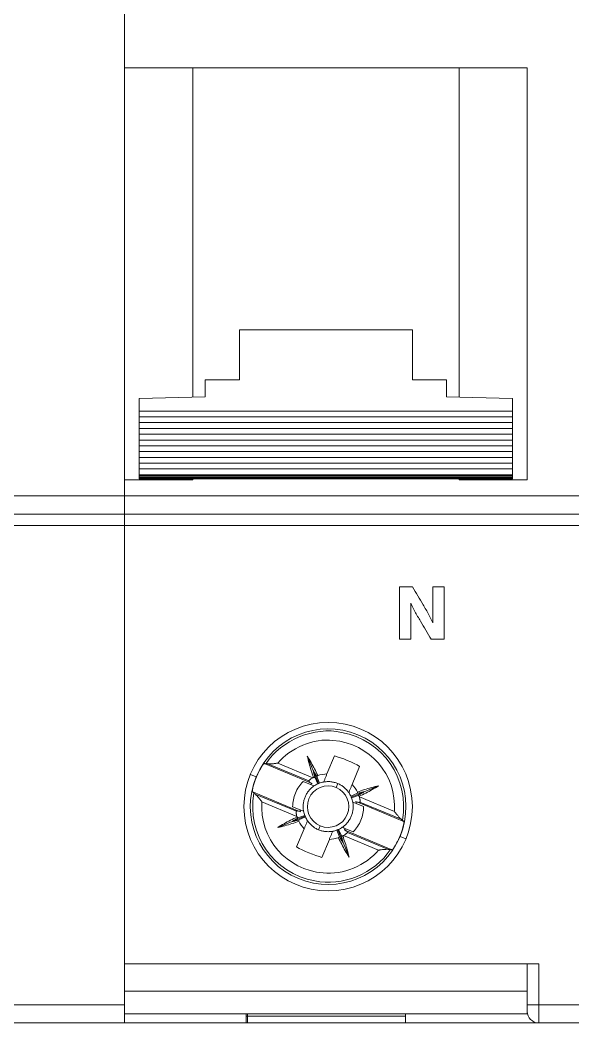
# Model space of a CAD drawing. Header units: millimetres. Extents: x 4137 to 6698, y 1400 to 3585.
# Drawn here: x 4630.58 to 4654.87, y 2776.75 to 2820.81 of the extents above; entities that cross this region are included whole.
import ezdxf

# ---------------------------------------------------------------- set-up
doc = ezdxf.new("R2010")
doc.units = ezdxf.units.MM
doc.layers.add('000-PI-Oprema', color=30, linetype='Continuous', lineweight=5)

msp = doc.modelspace()

# ---------------------------------------------------------------- linework, layer by layer
at = {"layer": '000-PI-Oprema', "color": 0, "linetype": 'ByBlock', "lineweight": 0, "ltscale": 0.25}
for p, q in [((4635.165, 2818.706), (4635.165, 2843.413)), ((4635.17, 2799.907), (4635.17, 2843.413)), ((4635.165, 2800.61), (4635.165, 2818.706)), ((4638.165, 2818.706), (4635.165, 2818.706)), ((4652.868, 2818.707), (4638.165, 2818.707)), ((4638.165, 2804.246), (4638.165, 2818.706)), ((4649.867, 2818.706), (4649.867, 2804.246)), ((4652.868, 2818.706), (4652.868, 2800.61)), ((4640.216, 2807.207), (4640.216, 2805.006)), ((4647.817, 2807.207), (4640.216, 2807.207)), ((4647.817, 2805.006), (4647.817, 2807.207)), ((4638.716, 2805.006), (4640.216, 2805.006)), ((4638.716, 2804.258), (4638.716, 2805.006)), ((4647.817, 2805.006), (4649.317, 2805.006)), ((4649.317, 2804.258), (4649.317, 2805.006)), ((4638.716, 2804.258), (4635.815, 2804.19)), ((4635.815, 2803.632), (4635.815, 2804.19)), ((4652.217, 2804.19), (4649.317, 2804.258)), ((4652.217, 2803.632), (4652.217, 2804.19)), ((4652.217, 2803.632), (4635.815, 2803.632)), ((4635.815, 2803.378), (4635.815, 2803.632)), ((4652.217, 2803.378), (4652.217, 2803.632)), ((4635.815, 2803.378), (4652.217, 2803.378)), ((4635.815, 2803.378), (4635.815, 2803.124)), ((4652.217, 2803.378), (4652.217, 2803.124)), ((4635.815, 2803.124), (4652.217, 2803.124)), ((4635.815, 2802.87), (4635.815, 2803.124)), ((4635.815, 2802.87), (4652.217, 2802.87)), ((4635.815, 2802.87), (4635.815, 2802.615)), ((4652.217, 2802.87), (4652.217, 2803.124)), ((4652.217, 2802.87), (4652.217, 2802.615)), ((4635.815, 2802.615), (4652.217, 2802.615)), ((4635.815, 2802.36), (4635.815, 2802.615)), ((4635.815, 2802.36), (4652.217, 2802.36)), ((4635.815, 2802.36), (4635.815, 2802.106)), ((4652.217, 2802.36), (4652.217, 2802.615)), ((4652.217, 2802.36), (4652.217, 2802.106)), ((4635.815, 2802.106), (4652.217, 2802.106)), ((4635.815, 2801.852), (4635.815, 2802.106)), ((4635.815, 2801.852), (4652.217, 2801.852)), ((4635.815, 2801.852), (4635.815, 2801.597)), ((4652.217, 2801.852), (4652.217, 2802.106)), ((4652.217, 2801.852), (4652.217, 2801.597)), ((4635.815, 2801.597), (4652.217, 2801.597)), ((4635.815, 2801.343), (4635.815, 2801.597)), ((4652.217, 2801.343), (4652.217, 2801.597)), ((4635.815, 2801.343), (4652.217, 2801.343)), ((4635.815, 2801.343), (4635.815, 2801.088)), ((4635.815, 2801.088), (4652.217, 2801.088)), ((4635.815, 2800.834), (4635.815, 2801.088)), ((4652.217, 2801.343), (4652.217, 2801.088)), ((4652.217, 2800.834), (4652.217, 2801.088)), ((4635.165, 2799.907), (4635.165, 2800.61)), ((4635.165, 2800.61), (4638.165, 2800.61)), ((4652.217, 2800.834), (4635.815, 2800.834)), ((4635.815, 2800.805), (4635.815, 2800.834)), ((4635.815, 2800.805), (4652.217, 2800.805)), ((4635.815, 2800.805), (4635.815, 2800.747)), ((4635.815, 2800.747), (4652.217, 2800.747)), ((4635.815, 2800.747), (4635.815, 2800.727)), ((4635.815, 2800.727), (4652.217, 2800.727)), ((4635.815, 2800.727), (4635.815, 2800.708)), ((4635.815, 2800.708), (4652.217, 2800.708)), ((4635.815, 2800.708), (4635.815, 2800.689)), ((4635.815, 2800.689), (4652.217, 2800.689)), ((4635.815, 2800.689), (4635.815, 2800.67)), ((4635.815, 2800.67), (4652.217, 2800.67)), ((4635.815, 2800.67), (4635.815, 2800.65)), ((4635.815, 2800.65), (4652.217, 2800.65)), ((4638.165, 2800.61), (4638.165, 2800.651)), ((4649.867, 2800.651), (4649.867, 2800.61)), ((4649.867, 2800.61), (4652.868, 2800.61)), ((4652.217, 2800.805), (4652.217, 2800.834)), ((4652.217, 2800.805), (4652.217, 2800.747)), ((4652.217, 2800.747), (4652.217, 2800.727)), ((4652.217, 2800.727), (4652.217, 2800.708)), ((4652.217, 2800.708), (4652.217, 2800.689)), ((4652.217, 2800.689), (4652.217, 2800.67)), ((4652.217, 2800.67), (4652.217, 2800.65)), ((4599.765, 2799.907), (4635.17, 2799.907)), ((4635.165, 2799.907), (4670.57, 2799.907)), ((4635.165, 2799.107), (4635.165, 2799.907)), ((4635.17, 2799.907), (4635.17, 2799.107)), ((4635.17, 2799.107), (4599.765, 2799.107)), ((4635.165, 2798.607), (4635.165, 2799.107)), ((4670.57, 2799.107), (4635.165, 2799.107)), ((4635.17, 2799.107), (4635.17, 2798.607)), ((4635.17, 2798.607), (4599.765, 2798.607)), ((4670.57, 2798.607), (4635.165, 2798.607)), ((4635.165, 2779.354), (4635.165, 2798.607)), ((4635.17, 2777.554), (4635.17, 2798.607)), ((4647.255, 2795.906), (4647.827, 2795.906)), ((4647.255, 2793.606), (4647.255, 2795.906)), ((4648.719, 2794.33), (4648.712, 2795.906)), ((4648.712, 2795.906), (4649.209, 2795.906)), ((4649.209, 2795.906), (4649.209, 2793.606)), ((4647.745, 2795.187), (4647.754, 2793.606)), ((4647.754, 2793.606), (4647.255, 2793.606)), ((4647.255, 2793.606), (4647.754, 2793.606)), ((4649.209, 2793.606), (4648.648, 2793.606)), ((4648.648, 2793.606), (4649.209, 2793.606)), ((4643.199, 2788.473), (4643.463, 2787.836)), ((4644.391, 2788.484), (4644.062, 2787.691)), ((4641.348, 2788.134), (4643.307, 2787.322)), ((4643.271, 2787.385), (4641.462, 2788.136)), ((4641.911, 2788.165), (4643.448, 2787.528)), ((4643.463, 2787.836), (4643.696, 2787.272)), ((4645.5, 2788.024), (4645.171, 2787.232)), ((4640.959, 2787.564), (4640.698, 2787.673)), ((4640.959, 2787.564), (4640.97, 2787.56)), ((4643.343, 2787.225), (4643.016, 2787.36)), ((4643.662, 2787.257), (4643.532, 2787.544)), ((4643.62, 2787.58), (4643.73, 2787.285)), ((4640.831, 2786.886), (4642.789, 2786.075)), ((4644.538, 2787.272), (4644.466, 2787.097)), ((4645.133, 2786.676), (4645.697, 2786.909)), ((4645.697, 2786.909), (4646.334, 2787.173)), ((4642.719, 2786.055), (4640.91, 2786.805)), ((4641.206, 2786.466), (4642.744, 2785.829)), ((4645.118, 2786.71), (4645.405, 2786.84)), ((4645.441, 2786.751), (4645.147, 2786.641)), ((4645.443, 2786.436), (4647.402, 2785.623)), ((4645.489, 2786.681), (4647.026, 2786.044)), ((4647.323, 2785.705), (4645.514, 2786.455)), ((4642.557, 2786.253), (4642.884, 2786.117)), ((4645.676, 2786.258), (4645.349, 2786.393)), ((4641.899, 2785.338), (4642.536, 2785.601)), ((4642.536, 2785.601), (4643.1, 2785.834)), ((4642.792, 2785.758), (4643.086, 2785.869)), ((4643.115, 2785.801), (4642.828, 2785.67)), ((4643.062, 2785.278), (4642.733, 2784.486)), ((4643.695, 2785.239), (4643.767, 2785.413)), ((4644.613, 2784.93), (4644.502, 2785.225)), ((4644.537, 2785.238), (4644.77, 2784.674)), ((4644.571, 2785.253), (4644.701, 2784.967)), ((4644.89, 2785.284), (4645.216, 2785.149)), ((4644.926, 2785.189), (4646.884, 2784.376)), ((4646.771, 2784.374), (4644.962, 2785.125)), ((4644.17, 2784.819), (4643.842, 2784.026)), ((4644.77, 2784.674), (4645.034, 2784.037)), ((4644.785, 2784.983), (4646.322, 2784.345)), ((4647.274, 2784.945), (4647.263, 2784.95)), ((4647.274, 2784.945), (4647.535, 2784.837)), ((4635.165, 2779.354), (4653.368, 2779.354)), ((4652.868, 2779.354), (4635.165, 2779.354)), ((4635.165, 2779.354), (4635.165, 2778.154)), ((4652.868, 2779.354), (4652.868, 2778.154)), ((4653.368, 2779.354), (4653.368, 2777.554)), ((4635.165, 2778.154), (4652.868, 2778.154)), ((4635.165, 2777.154), (4635.165, 2778.154)), ((4652.868, 2778.154), (4652.868, 2777.154)), ((4617.968, 2777.554), (4635.17, 2777.554)), ((4635.17, 2777.554), (4635.17, 2776.754)), ((4652.868, 2777.554), (4653.368, 2777.554)), ((4653.368, 2777.554), (4670.57, 2777.554)), ((4653.368, 2777.554), (4653.368, 2776.754)), ((4635.17, 2776.754), (4617.968, 2776.754)), ((4652.868, 2777.154), (4635.165, 2777.154)), ((4635.165, 2776.754), (4635.165, 2777.154)), ((4640.516, 2776.754), (4635.165, 2776.754)), ((4640.516, 2777.154), (4640.516, 2776.754)), ((4640.516, 2777.054), (4640.566, 2777.054)), ((4640.566, 2776.754), (4640.516, 2776.754)), ((4640.566, 2777.154), (4640.566, 2777.054)), ((4640.566, 2776.754), (4640.566, 2777.054)), ((4640.566, 2777.054), (4647.517, 2777.054)), ((4647.517, 2776.754), (4640.566, 2776.754)), ((4647.517, 2776.754), (4647.517, 2777.154)), ((4653.368, 2776.754), (4647.517, 2776.754)), ((4670.57, 2776.754), (4653.368, 2776.754))]:
    msp.add_line(p, q, dxfattribs=at)
for points in [[(4647.827, 2795.906), (4647.981, 2795.647), (4648.135, 2795.387), (4648.289, 2795.126)], [(4647.928, 2794.83), (4647.865, 2794.948), (4647.805, 2795.068), (4647.745, 2795.187)], [(4647.745, 2795.187), (4647.805, 2795.068), (4647.865, 2794.948), (4647.928, 2794.83)], [(4648.174, 2794.401), (4648.09, 2794.543), (4648.007, 2794.685), (4647.928, 2794.83)], [(4647.928, 2794.83), (4648.007, 2794.685), (4648.09, 2794.543), (4648.174, 2794.401)], [(4648.289, 2795.126), (4648.375, 2794.98), (4648.461, 2794.834), (4648.541, 2794.684)], [(4648.648, 2793.606), (4648.49, 2793.87), (4648.332, 2794.136), (4648.174, 2794.401)], [(4648.174, 2794.401), (4648.332, 2794.136), (4648.49, 2793.87), (4648.648, 2793.606)], [(4648.541, 2794.684), (4648.603, 2794.568), (4648.661, 2794.448), (4648.719, 2794.33)], [(4645.426, 2789.413), (4643.682, 2790.136), (4641.682, 2789.308), (4640.959, 2787.564)], [(4641.393, 2788.147), (4642.044, 2789.176), (4643.519, 2789.787), (4644.707, 2789.518)], [(4644.707, 2789.518), (4646.509, 2789.192), (4647.706, 2787.467), (4647.38, 2785.665)], [(4641.911, 2788.165), (4642.419, 2788.822), (4643.504, 2789.271), (4644.327, 2789.165)], [(4644.327, 2789.165), (4645.935, 2789.049), (4647.143, 2787.651), (4647.026, 2786.044)], [(4647.274, 2784.945), (4647.997, 2786.689), (4647.17, 2788.69), (4645.426, 2789.413)], [(4643.277, 2788.157), (4643.249, 2788.262), (4643.223, 2788.367), (4643.199, 2788.473)], [(4643.199, 2788.473), (4643.257, 2788.381), (4643.313, 2788.288), (4643.367, 2788.194)], [(4644.391, 2788.484), (4644.697, 2788.409), (4645.231, 2788.188), (4645.5, 2788.024)], [(4641.29, 2788.158), (4641.188, 2788.014), (4641.032, 2787.725), (4640.97, 2787.56)], [(4641.31, 2788.149), (4641.303, 2788.152), (4641.297, 2788.155), (4641.29, 2788.158)], [(4641.329, 2788.142), (4641.323, 2788.145), (4641.316, 2788.147), (4641.31, 2788.149)], [(4641.348, 2788.134), (4641.342, 2788.136), (4641.336, 2788.139), (4641.329, 2788.142)], [(4641.371, 2788.14), (4641.363, 2788.138), (4641.356, 2788.136), (4641.348, 2788.134)], [(4641.393, 2788.147), (4641.385, 2788.145), (4641.378, 2788.143), (4641.371, 2788.14)], [(4641.393, 2788.147), (4641.397, 2788.148), (4641.405, 2788.148), (4641.417, 2788.146)], [(4641.417, 2788.146), (4641.422, 2788.145), (4641.429, 2788.144), (4641.437, 2788.142)], [(4641.437, 2788.142), (4641.444, 2788.14), (4641.453, 2788.138), (4641.462, 2788.136)], [(4641.462, 2788.136), (4641.472, 2788.133), (4641.484, 2788.131), (4641.499, 2788.13)], [(4641.499, 2788.13), (4641.513, 2788.129), (4641.528, 2788.129), (4641.545, 2788.129)], [(4641.545, 2788.129), (4641.562, 2788.13), (4641.579, 2788.131), (4641.598, 2788.132)], [(4641.598, 2788.132), (4641.617, 2788.134), (4641.636, 2788.135), (4641.656, 2788.137)], [(4641.656, 2788.137), (4641.676, 2788.139), (4641.697, 2788.141), (4641.718, 2788.143)], [(4641.718, 2788.143), (4641.739, 2788.146), (4641.761, 2788.148), (4641.782, 2788.151)], [(4641.782, 2788.151), (4641.804, 2788.153), (4641.826, 2788.156), (4641.847, 2788.158)], [(4641.847, 2788.158), (4641.868, 2788.16), (4641.89, 2788.163), (4641.911, 2788.165)], [(4643.37, 2787.846), (4643.337, 2787.949), (4643.306, 2788.053), (4643.277, 2788.157)], [(4643.476, 2787.542), (4643.438, 2787.642), (4643.403, 2787.744), (4643.37, 2787.846)], [(4643.463, 2787.836), (4643.472, 2787.786), (4643.483, 2787.737), (4643.495, 2787.689)], [(4643.463, 2787.836), (4643.49, 2787.794), (4643.517, 2787.752), (4643.543, 2787.709)], [(4640.959, 2787.564), (4640.235, 2785.821), (4641.063, 2783.82), (4642.807, 2783.098)], [(4640.97, 2787.56), (4640.897, 2787.399), (4640.802, 2787.084), (4640.773, 2786.911)], [(4643.016, 2787.36), (4642.874, 2787.219), (4642.756, 2787.043), (4642.677, 2786.852)], [(4643.272, 2787.394), (4643.27, 2787.39), (4643.27, 2787.387), (4643.271, 2787.385)], [(4643.271, 2787.385), (4643.277, 2787.375), (4643.283, 2787.364), (4643.289, 2787.354)], [(4643.281, 2787.407), (4643.277, 2787.401), (4643.273, 2787.397), (4643.272, 2787.394)], [(4643.288, 2787.415), (4643.286, 2787.412), (4643.283, 2787.409), (4643.281, 2787.407)], [(4643.297, 2787.424), (4643.294, 2787.42), (4643.291, 2787.418), (4643.288, 2787.415)], [(4643.289, 2787.354), (4643.295, 2787.343), (4643.301, 2787.332), (4643.307, 2787.322)], [(4643.308, 2787.434), (4643.304, 2787.43), (4643.3, 2787.427), (4643.297, 2787.424)], [(4643.36, 2787.299), (4643.343, 2787.307), (4643.325, 2787.314), (4643.307, 2787.322)], [(4643.32, 2787.444), (4643.316, 2787.44), (4643.312, 2787.437), (4643.308, 2787.434)], [(4643.348, 2787.466), (4643.338, 2787.458), (4643.328, 2787.451), (4643.32, 2787.444)], [(4643.379, 2787.487), (4643.368, 2787.48), (4643.358, 2787.473), (4643.348, 2787.466)], [(4643.448, 2787.528), (4643.424, 2787.515), (4643.401, 2787.502), (4643.379, 2787.487)], [(4643.476, 2787.542), (4643.469, 2787.538), (4643.455, 2787.531), (4643.448, 2787.528)], [(4643.483, 2787.54), (4643.481, 2787.541), (4643.478, 2787.541), (4643.476, 2787.542)], [(4643.491, 2787.539), (4643.488, 2787.54), (4643.486, 2787.54), (4643.483, 2787.54)], [(4643.495, 2787.689), (4643.506, 2787.64), (4643.518, 2787.592), (4643.532, 2787.544)], [(4643.519, 2787.541), (4643.515, 2787.54), (4643.512, 2787.54), (4643.508, 2787.54)], [(4643.532, 2787.544), (4643.527, 2787.542), (4643.523, 2787.542), (4643.519, 2787.541)], [(4643.543, 2787.709), (4643.569, 2787.666), (4643.595, 2787.624), (4643.62, 2787.58)], [(4643.631, 2787.587), (4643.627, 2787.585), (4643.624, 2787.582), (4643.62, 2787.58)], [(4643.639, 2787.593), (4643.637, 2787.591), (4643.634, 2787.589), (4643.631, 2787.587)], [(4643.656, 2787.612), (4643.655, 2787.61), (4643.653, 2787.608), (4643.652, 2787.606)], [(4643.66, 2787.618), (4643.659, 2787.616), (4643.658, 2787.614), (4643.656, 2787.612)], [(4644.062, 2787.691), (4643.954, 2787.692), (4643.762, 2787.657), (4643.66, 2787.618)], [(4643.73, 2787.285), (4643.776, 2787.304), (4643.866, 2787.329), (4643.915, 2787.336)], [(4643.964, 2787.453), (4643.947, 2787.414), (4643.931, 2787.375), (4643.915, 2787.336)], [(4644.073, 2787.354), (4644.02, 2787.352), (4643.968, 2787.347), (4643.915, 2787.336)], [(4644.012, 2787.571), (4643.996, 2787.531), (4643.98, 2787.492), (4643.964, 2787.453)], [(4644.062, 2787.691), (4644.046, 2787.651), (4644.029, 2787.611), (4644.012, 2787.571)], [(4644.387, 2787.321), (4644.336, 2787.334), (4644.285, 2787.343), (4644.232, 2787.349)], [(4644.538, 2787.272), (4644.489, 2787.292), (4644.438, 2787.308), (4644.387, 2787.321)], [(4640.773, 2786.911), (4640.78, 2786.908), (4640.786, 2786.905), (4640.793, 2786.902)], [(4640.793, 2786.902), (4640.799, 2786.9), (4640.805, 2786.897), (4640.812, 2786.895)], [(4640.812, 2786.895), (4640.818, 2786.892), (4640.825, 2786.889), (4640.831, 2786.886)], [(4640.831, 2786.886), (4640.835, 2786.88), (4640.838, 2786.873), (4640.842, 2786.866)], [(4643.215, 2786.885), (4643.199, 2786.863), (4643.185, 2786.841), (4643.172, 2786.818)], [(4643.238, 2786.917), (4643.23, 2786.906), (4643.222, 2786.895), (4643.215, 2786.885)], [(4643.263, 2786.948), (4643.255, 2786.938), (4643.246, 2786.928), (4643.238, 2786.917)], [(4643.274, 2786.605), (4643.467, 2787.07), (4644, 2787.29), (4644.466, 2787.097)], [(4643.414, 2787.277), (4643.395, 2787.265), (4643.36, 2787.239), (4643.343, 2787.225)], [(4643.419, 2787.194), (4643.394, 2787.204), (4643.369, 2787.215), (4643.343, 2787.225)], [(4643.414, 2787.277), (4643.396, 2787.285), (4643.378, 2787.292), (4643.36, 2787.299)], [(4643.494, 2787.163), (4643.47, 2787.173), (4643.444, 2787.183), (4643.419, 2787.194)], [(4643.494, 2787.163), (4643.535, 2787.192), (4643.616, 2787.238), (4643.662, 2787.257)], [(4643.696, 2787.272), (4643.687, 2787.268), (4643.67, 2787.261), (4643.662, 2787.257)], [(4643.73, 2787.285), (4643.722, 2787.282), (4643.704, 2787.275), (4643.696, 2787.272)], [(4644.466, 2787.097), (4644.931, 2786.904), (4645.152, 2786.371), (4644.959, 2785.906)], [(4644.679, 2787.2), (4644.634, 2787.227), (4644.587, 2787.251), (4644.538, 2787.272)], [(4644.746, 2787.157), (4644.725, 2787.172), (4644.702, 2787.186), (4644.679, 2787.2)], [(4644.81, 2787.108), (4644.789, 2787.126), (4644.768, 2787.141), (4644.746, 2787.157)], [(4645.024, 2786.877), (4645.04, 2786.915), (4645.056, 2786.954), (4645.072, 2786.993)], [(4645.118, 2786.71), (4645.099, 2786.756), (4645.053, 2786.837), (4645.024, 2786.877)], [(4645.072, 2786.993), (4645.088, 2787.032), (4645.105, 2787.071), (4645.121, 2787.111)], [(4645.121, 2787.111), (4645.138, 2787.151), (4645.154, 2787.191), (4645.171, 2787.232)], [(4645.403, 2786.895), (4645.359, 2786.995), (4645.248, 2787.155), (4645.171, 2787.232)], [(4645.401, 2786.88), (4645.401, 2786.883), (4645.401, 2786.886), (4645.402, 2786.888)], [(4645.402, 2786.888), (4645.402, 2786.891), (4645.403, 2786.893), (4645.403, 2786.895)], [(4645.403, 2786.895), (4645.504, 2786.933), (4645.605, 2786.968), (4645.708, 2787.002)], [(4645.55, 2786.877), (4645.501, 2786.865), (4645.453, 2786.853), (4645.405, 2786.84)], [(4645.697, 2786.909), (4645.648, 2786.899), (4645.599, 2786.888), (4645.55, 2786.877)], [(4645.697, 2786.909), (4645.655, 2786.882), (4645.613, 2786.855), (4645.57, 2786.828)], [(4645.708, 2787.002), (4645.81, 2787.035), (4645.914, 2787.066), (4646.018, 2787.095)], [(4646.055, 2787.005), (4645.961, 2786.951), (4645.866, 2786.9), (4645.77, 2786.851)], [(4646.018, 2787.095), (4646.123, 2787.123), (4646.228, 2787.149), (4646.334, 2787.173)], [(4646.334, 2787.173), (4646.242, 2787.114), (4646.149, 2787.059), (4646.055, 2787.005)], [(4643.526, 2782.992), (4641.724, 2783.318), (4640.527, 2785.043), (4640.853, 2786.846)], [(4640.842, 2786.866), (4640.846, 2786.86), (4640.85, 2786.853), (4640.853, 2786.846)], [(4640.86, 2786.838), (4640.856, 2786.841), (4640.854, 2786.844), (4640.853, 2786.846)], [(4640.871, 2786.829), (4640.866, 2786.833), (4640.862, 2786.835), (4640.86, 2786.838)], [(4640.91, 2786.805), (4640.893, 2786.814), (4640.881, 2786.822), (4640.871, 2786.829)], [(4640.926, 2786.794), (4640.92, 2786.798), (4640.915, 2786.802), (4640.91, 2786.805)], [(4640.943, 2786.78), (4640.937, 2786.785), (4640.932, 2786.79), (4640.926, 2786.794)], [(4640.978, 2786.745), (4640.966, 2786.758), (4640.954, 2786.77), (4640.943, 2786.78)], [(4641.015, 2786.705), (4641.002, 2786.718), (4640.99, 2786.732), (4640.978, 2786.745)], [(4641.033, 2786.682), (4641.027, 2786.689), (4641.021, 2786.697), (4641.015, 2786.705)], [(4641.052, 2786.659), (4641.046, 2786.667), (4641.039, 2786.675), (4641.033, 2786.682)], [(4641.128, 2786.564), (4641.103, 2786.596), (4641.078, 2786.628), (4641.052, 2786.659)], [(4643.905, 2783.345), (4642.298, 2783.462), (4641.09, 2784.859), (4641.206, 2786.466)], [(4641.167, 2786.516), (4641.154, 2786.532), (4641.141, 2786.548), (4641.128, 2786.564)], [(4641.187, 2786.491), (4641.18, 2786.499), (4641.174, 2786.507), (4641.167, 2786.516)], [(4641.196, 2786.479), (4641.193, 2786.483), (4641.19, 2786.487), (4641.187, 2786.491)], [(4641.206, 2786.466), (4641.203, 2786.47), (4641.2, 2786.474), (4641.196, 2786.479)], [(4642.677, 2786.852), (4642.598, 2786.661), (4642.557, 2786.454), (4642.557, 2786.253)], [(4643.073, 2786.603), (4643.064, 2786.578), (4643.057, 2786.552), (4643.051, 2786.527)], [(4643.101, 2786.678), (4643.091, 2786.653), (4643.081, 2786.628), (4643.073, 2786.603)], [(4643.767, 2785.413), (4643.302, 2785.606), (4643.081, 2786.139), (4643.274, 2786.605)], [(4643.172, 2786.818), (4643.144, 2786.773), (4643.121, 2786.726), (4643.101, 2786.678)], [(4645.133, 2786.676), (4645.129, 2786.685), (4645.122, 2786.701), (4645.118, 2786.71)], [(4645.147, 2786.641), (4645.143, 2786.65), (4645.137, 2786.667), (4645.133, 2786.676)], [(4645.198, 2786.456), (4645.19, 2786.505), (4645.165, 2786.595), (4645.147, 2786.641)], [(4645.273, 2786.425), (4645.248, 2786.435), (4645.223, 2786.445), (4645.198, 2786.456)], [(4645.215, 2786.297), (4645.213, 2786.351), (4645.208, 2786.403), (4645.198, 2786.456)], [(4645.349, 2786.393), (4645.347, 2786.415), (4645.341, 2786.458), (4645.337, 2786.48)], [(4645.39, 2786.458), (4645.372, 2786.465), (4645.354, 2786.472), (4645.337, 2786.48)], [(4645.443, 2786.436), (4645.426, 2786.443), (4645.408, 2786.45), (4645.39, 2786.458)], [(4645.402, 2786.853), (4645.402, 2786.856), (4645.401, 2786.86), (4645.401, 2786.863)], [(4645.405, 2786.84), (4645.404, 2786.844), (4645.403, 2786.849), (4645.402, 2786.853)], [(4645.57, 2786.828), (4645.528, 2786.802), (4645.485, 2786.776), (4645.441, 2786.751)], [(4645.448, 2786.741), (4645.446, 2786.744), (4645.444, 2786.747), (4645.441, 2786.751)], [(4645.443, 2786.436), (4645.455, 2786.439), (4645.467, 2786.442), (4645.479, 2786.445)], [(4645.455, 2786.732), (4645.453, 2786.735), (4645.45, 2786.738), (4645.448, 2786.741)], [(4645.461, 2786.725), (4645.459, 2786.727), (4645.457, 2786.73), (4645.455, 2786.732)], [(4645.467, 2786.72), (4645.465, 2786.722), (4645.463, 2786.723), (4645.461, 2786.725)], [(4645.473, 2786.715), (4645.471, 2786.716), (4645.469, 2786.718), (4645.467, 2786.72)], [(4645.48, 2786.711), (4645.477, 2786.712), (4645.475, 2786.713), (4645.473, 2786.715)], [(4645.479, 2786.445), (4645.49, 2786.449), (4645.502, 2786.452), (4645.514, 2786.455)], [(4645.77, 2786.851), (4645.674, 2786.802), (4645.577, 2786.756), (4645.48, 2786.711)], [(4645.489, 2786.681), (4645.487, 2786.689), (4645.482, 2786.704), (4645.48, 2786.711)], [(4645.51, 2786.604), (4645.504, 2786.629), (4645.497, 2786.656), (4645.489, 2786.681)], [(4645.513, 2786.585), (4645.512, 2786.591), (4645.511, 2786.597), (4645.51, 2786.604)], [(4645.514, 2786.455), (4645.516, 2786.456), (4645.517, 2786.458), (4645.519, 2786.462)], [(4645.521, 2786.531), (4645.52, 2786.536), (4645.519, 2786.543), (4645.519, 2786.548)], [(4645.522, 2786.501), (4645.522, 2786.51), (4645.522, 2786.521), (4645.521, 2786.531)], [(4645.521, 2786.477), (4645.522, 2786.481), (4645.522, 2786.484), (4645.522, 2786.488)], [(4645.522, 2786.488), (4645.522, 2786.492), (4645.522, 2786.496), (4645.522, 2786.501)], [(4642.711, 2786.022), (4642.71, 2786.018), (4642.71, 2786.013), (4642.71, 2786.009)], [(4642.71, 2786.009), (4642.711, 2786), (4642.711, 2785.99), (4642.712, 2785.979)], [(4642.714, 2786.049), (4642.714, 2786.047), (4642.713, 2786.044), (4642.712, 2786.042)], [(4642.719, 2786.055), (4642.717, 2786.054), (4642.715, 2786.052), (4642.714, 2786.049)], [(4642.754, 2786.064), (4642.743, 2786.062), (4642.731, 2786.058), (4642.719, 2786.055)], [(4642.789, 2786.075), (4642.778, 2786.071), (4642.766, 2786.068), (4642.754, 2786.064)], [(4642.789, 2786.075), (4642.807, 2786.067), (4642.825, 2786.06), (4642.843, 2786.052)], [(4642.843, 2786.052), (4642.861, 2786.045), (4642.878, 2786.038), (4642.896, 2786.03)], [(4642.884, 2786.117), (4642.886, 2786.095), (4642.892, 2786.052), (4642.896, 2786.03)], [(4642.884, 2786.117), (4642.909, 2786.106), (4642.934, 2786.095), (4642.96, 2786.085)], [(4642.96, 2786.085), (4642.984, 2786.075), (4643.01, 2786.064), (4643.035, 2786.054)], [(4643.018, 2786.213), (4643.019, 2786.16), (4643.025, 2786.106), (4643.035, 2786.054)], [(4643.086, 2785.869), (4643.068, 2785.915), (4643.043, 2786.005), (4643.035, 2786.054)], [(4645.349, 2786.393), (4645.324, 2786.404), (4645.299, 2786.414), (4645.273, 2786.425)], [(4645.556, 2785.658), (4645.635, 2785.849), (4645.676, 2786.056), (4645.676, 2786.258)], [(4647.026, 2786.044), (4647.04, 2786.027), (4647.053, 2786.011), (4647.067, 2785.993)], [(4647.067, 2785.993), (4647.08, 2785.977), (4647.093, 2785.96), (4647.107, 2785.943)], [(4642.178, 2785.505), (4642.271, 2785.559), (4642.366, 2785.61), (4642.463, 2785.659)], [(4642.463, 2785.659), (4642.559, 2785.708), (4642.655, 2785.755), (4642.753, 2785.799)], [(4642.829, 2785.614), (4642.729, 2785.577), (4642.628, 2785.541), (4642.525, 2785.508)], [(4642.536, 2785.601), (4642.578, 2785.629), (4642.62, 2785.656), (4642.662, 2785.682)], [(4642.536, 2785.601), (4642.585, 2785.611), (4642.634, 2785.621), (4642.683, 2785.633)], [(4642.662, 2785.682), (4642.705, 2785.708), (4642.748, 2785.734), (4642.792, 2785.758)], [(4642.683, 2785.633), (4642.731, 2785.645), (4642.78, 2785.657), (4642.828, 2785.67)], [(4642.712, 2785.979), (4642.713, 2785.973), (4642.713, 2785.968), (4642.714, 2785.962)], [(4642.714, 2785.962), (4642.715, 2785.956), (4642.716, 2785.95), (4642.716, 2785.944)], [(4642.716, 2785.944), (4642.717, 2785.938), (4642.718, 2785.932), (4642.72, 2785.925)], [(4642.72, 2785.925), (4642.721, 2785.919), (4642.722, 2785.913), (4642.723, 2785.907)], [(4642.723, 2785.907), (4642.729, 2785.88), (4642.736, 2785.855), (4642.744, 2785.829)], [(4642.744, 2785.829), (4642.746, 2785.821), (4642.751, 2785.807), (4642.753, 2785.799)], [(4642.766, 2785.79), (4642.768, 2785.789), (4642.77, 2785.787), (4642.772, 2785.785)], [(4642.772, 2785.785), (4642.774, 2785.783), (4642.776, 2785.781), (4642.778, 2785.778)], [(4642.778, 2785.778), (4642.78, 2785.775), (4642.783, 2785.772), (4642.785, 2785.77)], [(4642.785, 2785.77), (4642.787, 2785.766), (4642.789, 2785.763), (4642.792, 2785.758)], [(4642.828, 2785.67), (4642.829, 2785.665), (4642.83, 2785.661), (4642.831, 2785.658)], [(4642.831, 2785.622), (4642.831, 2785.619), (4642.83, 2785.617), (4642.829, 2785.614)], [(4642.829, 2785.614), (4642.874, 2785.516), (4642.985, 2785.355), (4643.062, 2785.278)], [(4642.831, 2785.658), (4642.831, 2785.654), (4642.832, 2785.65), (4642.832, 2785.647)], [(4642.832, 2785.63), (4642.832, 2785.627), (4642.831, 2785.624), (4642.831, 2785.622)], [(4643.086, 2785.869), (4643.09, 2785.86), (4643.096, 2785.843), (4643.1, 2785.834)], [(4643.1, 2785.834), (4643.103, 2785.826), (4643.111, 2785.809), (4643.115, 2785.801)], [(4643.209, 2785.633), (4643.18, 2785.673), (4643.134, 2785.755), (4643.115, 2785.801)], [(4643.209, 2785.633), (4643.193, 2785.595), (4643.177, 2785.556), (4643.161, 2785.517)], [(4643.209, 2785.633), (4643.239, 2785.589), (4643.272, 2785.548), (4643.308, 2785.51)], [(4644.959, 2785.906), (4644.766, 2785.44), (4644.232, 2785.22), (4643.767, 2785.413)], [(4644.862, 2785.446), (4644.901, 2785.482), (4644.936, 2785.521), (4644.97, 2785.561)], [(4644.97, 2785.561), (4644.978, 2785.572), (4644.987, 2785.583), (4644.995, 2785.593)], [(4644.995, 2785.593), (4645.003, 2785.603), (4645.011, 2785.614), (4645.018, 2785.626)], [(4645.018, 2785.626), (4645.033, 2785.647), (4645.048, 2785.67), (4645.061, 2785.692)], [(4645.061, 2785.692), (4645.088, 2785.737), (4645.112, 2785.784), (4645.132, 2785.833)], [(4645.132, 2785.833), (4645.142, 2785.857), (4645.151, 2785.882), (4645.16, 2785.907)], [(4645.16, 2785.907), (4645.168, 2785.932), (4645.176, 2785.958), (4645.182, 2785.984)], [(4645.216, 2785.149), (4645.359, 2785.292), (4645.477, 2785.467), (4645.556, 2785.658)], [(4647.107, 2785.943), (4647.12, 2785.926), (4647.133, 2785.909), (4647.147, 2785.893)], [(4647.147, 2785.893), (4647.16, 2785.876), (4647.173, 2785.86), (4647.186, 2785.845)], [(4647.186, 2785.845), (4647.198, 2785.829), (4647.211, 2785.814), (4647.223, 2785.8)], [(4647.223, 2785.8), (4647.236, 2785.785), (4647.248, 2785.772), (4647.259, 2785.76)], [(4647.259, 2785.76), (4647.271, 2785.748), (4647.282, 2785.737), (4647.293, 2785.727)], [(4647.263, 2784.95), (4647.336, 2785.111), (4647.431, 2785.426), (4647.46, 2785.599)], [(4647.293, 2785.727), (4647.304, 2785.719), (4647.314, 2785.711), (4647.323, 2785.705)], [(4647.323, 2785.705), (4647.339, 2785.696), (4647.352, 2785.688), (4647.362, 2785.681)], [(4647.362, 2785.681), (4647.367, 2785.677), (4647.37, 2785.674), (4647.373, 2785.672)], [(4647.373, 2785.672), (4647.376, 2785.669), (4647.378, 2785.666), (4647.38, 2785.665)], [(4647.391, 2785.644), (4647.387, 2785.651), (4647.383, 2785.658), (4647.38, 2785.665)], [(4647.402, 2785.623), (4647.398, 2785.63), (4647.394, 2785.637), (4647.391, 2785.644)], [(4647.421, 2785.616), (4647.414, 2785.618), (4647.408, 2785.621), (4647.402, 2785.623)], [(4647.44, 2785.608), (4647.434, 2785.61), (4647.427, 2785.613), (4647.421, 2785.616)], [(4647.46, 2785.599), (4647.453, 2785.602), (4647.447, 2785.605), (4647.44, 2785.608)], [(4641.899, 2785.338), (4641.991, 2785.395), (4642.083, 2785.451), (4642.178, 2785.505)], [(4642.214, 2785.416), (4642.11, 2785.387), (4642.005, 2785.361), (4641.899, 2785.338)], [(4642.525, 2785.508), (4642.423, 2785.475), (4642.319, 2785.444), (4642.214, 2785.416)], [(4643.112, 2785.399), (4643.095, 2785.359), (4643.079, 2785.319), (4643.062, 2785.278)], [(4643.161, 2785.517), (4643.145, 2785.478), (4643.128, 2785.439), (4643.112, 2785.399)], [(4643.308, 2785.51), (4643.343, 2785.471), (4643.382, 2785.435), (4643.423, 2785.402)], [(4643.423, 2785.402), (4643.443, 2785.385), (4643.465, 2785.369), (4643.487, 2785.353)], [(4643.487, 2785.353), (4643.508, 2785.338), (4643.53, 2785.324), (4643.553, 2785.311)], [(4643.553, 2785.311), (4643.598, 2785.283), (4643.646, 2785.259), (4643.695, 2785.239)], [(4643.695, 2785.239), (4643.744, 2785.218), (4643.794, 2785.202), (4643.845, 2785.189)], [(4643.845, 2785.189), (4643.896, 2785.176), (4643.948, 2785.167), (4644.001, 2785.162)], [(4644.001, 2785.162), (4644.027, 2785.158), (4644.054, 2785.157), (4644.08, 2785.156)], [(4644.08, 2785.156), (4644.107, 2785.155), (4644.133, 2785.155), (4644.16, 2785.156)], [(4644.16, 2785.156), (4644.212, 2785.158), (4644.265, 2785.164), (4644.318, 2785.174)], [(4644.269, 2785.057), (4644.285, 2785.096), (4644.302, 2785.135), (4644.318, 2785.174)], [(4644.318, 2785.174), (4644.367, 2785.181), (4644.457, 2785.207), (4644.502, 2785.225)], [(4644.502, 2785.225), (4644.511, 2785.228), (4644.529, 2785.235), (4644.537, 2785.238)], [(4644.537, 2785.238), (4644.546, 2785.242), (4644.563, 2785.249), (4644.571, 2785.253)], [(4644.571, 2785.253), (4644.617, 2785.273), (4644.698, 2785.318), (4644.738, 2785.348)], [(4644.738, 2785.348), (4644.782, 2785.377), (4644.823, 2785.411), (4644.862, 2785.446)], [(4644.738, 2785.348), (4644.763, 2785.338), (4644.788, 2785.326), (4644.814, 2785.316)], [(4644.814, 2785.316), (4644.839, 2785.306), (4644.864, 2785.295), (4644.89, 2785.284)], [(4644.819, 2785.233), (4644.838, 2785.245), (4644.872, 2785.271), (4644.89, 2785.284)], [(4644.819, 2785.233), (4644.837, 2785.225), (4644.855, 2785.218), (4644.872, 2785.211)], [(4644.872, 2785.211), (4644.89, 2785.203), (4644.908, 2785.196), (4644.926, 2785.189)], [(4644.944, 2785.156), (4644.938, 2785.167), (4644.932, 2785.178), (4644.926, 2785.189)], [(4644.962, 2785.125), (4644.956, 2785.135), (4644.95, 2785.146), (4644.944, 2785.156)], [(4644.952, 2785.103), (4644.956, 2785.109), (4644.959, 2785.113), (4644.961, 2785.116)], [(4644.961, 2785.116), (4644.963, 2785.12), (4644.963, 2785.123), (4644.962, 2785.125)], [(4642.807, 2783.098), (4644.551, 2782.374), (4646.551, 2783.202), (4647.274, 2784.945)], [(4644.17, 2784.819), (4644.187, 2784.859), (4644.204, 2784.899), (4644.221, 2784.939)], [(4644.17, 2784.819), (4644.278, 2784.819), (4644.471, 2784.854), (4644.572, 2784.892)], [(4644.221, 2784.939), (4644.237, 2784.979), (4644.253, 2785.018), (4644.269, 2785.057)], [(4644.572, 2784.892), (4644.573, 2784.894), (4644.575, 2784.896), (4644.576, 2784.898)], [(4644.713, 2784.601), (4644.663, 2784.697), (4644.617, 2784.794), (4644.572, 2784.892)], [(4644.576, 2784.898), (4644.578, 2784.9), (4644.58, 2784.902), (4644.581, 2784.904)], [(4644.581, 2784.904), (4644.583, 2784.906), (4644.585, 2784.908), (4644.587, 2784.91)], [(4644.587, 2784.91), (4644.589, 2784.912), (4644.591, 2784.914), (4644.594, 2784.917)], [(4644.594, 2784.917), (4644.596, 2784.919), (4644.599, 2784.921), (4644.602, 2784.923)], [(4644.602, 2784.923), (4644.605, 2784.925), (4644.609, 2784.928), (4644.613, 2784.93)], [(4644.69, 2784.801), (4644.663, 2784.843), (4644.638, 2784.887), (4644.613, 2784.93)], [(4644.77, 2784.674), (4644.743, 2784.716), (4644.716, 2784.759), (4644.69, 2784.801)], [(4644.701, 2784.967), (4644.706, 2784.968), (4644.71, 2784.969), (4644.714, 2784.97)], [(4644.738, 2784.821), (4644.727, 2784.87), (4644.715, 2784.919), (4644.701, 2784.967)], [(4644.714, 2784.97), (4644.717, 2784.97), (4644.721, 2784.97), (4644.724, 2784.971)], [(4644.77, 2784.674), (4644.761, 2784.724), (4644.75, 2784.773), (4644.738, 2784.821)], [(4644.75, 2784.97), (4644.752, 2784.97), (4644.755, 2784.969), (4644.757, 2784.968)], [(4644.757, 2784.968), (4644.764, 2784.972), (4644.778, 2784.979), (4644.785, 2784.983)], [(4644.757, 2784.968), (4644.794, 2784.868), (4644.83, 2784.766), (4644.863, 2784.664)], [(4644.785, 2784.983), (4644.809, 2784.995), (4644.832, 2785.009), (4644.854, 2785.023)], [(4644.854, 2785.023), (4644.865, 2785.03), (4644.875, 2785.037), (4644.885, 2785.045)], [(4644.885, 2785.045), (4644.895, 2785.052), (4644.904, 2785.059), (4644.913, 2785.066)], [(4644.913, 2785.066), (4644.917, 2785.069), (4644.921, 2785.073), (4644.925, 2785.076)], [(4644.925, 2785.076), (4644.929, 2785.08), (4644.932, 2785.083), (4644.936, 2785.086)], [(4644.936, 2785.086), (4644.939, 2785.089), (4644.942, 2785.092), (4644.945, 2785.095)], [(4644.945, 2785.095), (4644.947, 2785.098), (4644.95, 2785.101), (4644.952, 2785.103)], [(4646.942, 2784.352), (4647.045, 2784.496), (4647.201, 2784.786), (4647.263, 2784.95)], [(4643.842, 2784.026), (4643.536, 2784.101), (4643.002, 2784.322), (4642.733, 2784.486)], [(4646.84, 2784.363), (4646.189, 2783.334), (4644.714, 2782.723), (4643.526, 2782.992)], [(4646.322, 2784.345), (4645.814, 2783.688), (4644.729, 2783.239), (4643.905, 2783.345)], [(4644.866, 2784.316), (4644.813, 2784.41), (4644.761, 2784.505), (4644.713, 2784.601)], [(4644.863, 2784.664), (4644.896, 2784.561), (4644.927, 2784.458), (4644.956, 2784.353)], [(4645.034, 2784.037), (4644.976, 2784.129), (4644.92, 2784.222), (4644.866, 2784.316)], [(4644.956, 2784.353), (4644.984, 2784.249), (4645.01, 2784.143), (4645.034, 2784.037)], [(4646.353, 2784.349), (4646.343, 2784.347), (4646.332, 2784.346), (4646.322, 2784.345)], [(4646.385, 2784.352), (4646.374, 2784.351), (4646.364, 2784.349), (4646.353, 2784.349)], [(4646.446, 2784.359), (4646.426, 2784.356), (4646.405, 2784.354), (4646.385, 2784.352)], [(4646.568, 2784.372), (4646.528, 2784.368), (4646.487, 2784.364), (4646.446, 2784.359)], [(4646.597, 2784.375), (4646.588, 2784.374), (4646.578, 2784.373), (4646.568, 2784.372)], [(4646.626, 2784.377), (4646.617, 2784.376), (4646.607, 2784.376), (4646.597, 2784.375)], [(4646.681, 2784.38), (4646.663, 2784.38), (4646.645, 2784.379), (4646.626, 2784.377)], [(4646.707, 2784.381), (4646.698, 2784.381), (4646.69, 2784.38), (4646.681, 2784.38)], [(4646.731, 2784.38), (4646.723, 2784.38), (4646.715, 2784.38), (4646.707, 2784.381)], [(4646.771, 2784.374), (4646.76, 2784.378), (4646.746, 2784.379), (4646.731, 2784.38)], [(4646.796, 2784.368), (4646.789, 2784.37), (4646.78, 2784.372), (4646.771, 2784.374)], [(4646.816, 2784.364), (4646.81, 2784.365), (4646.804, 2784.367), (4646.796, 2784.368)], [(4646.84, 2784.363), (4646.835, 2784.362), (4646.827, 2784.362), (4646.816, 2784.364)], [(4646.84, 2784.363), (4646.847, 2784.365), (4646.855, 2784.367), (4646.862, 2784.369)], [(4646.862, 2784.369), (4646.87, 2784.372), (4646.877, 2784.374), (4646.884, 2784.376)], [(4646.884, 2784.376), (4646.891, 2784.374), (4646.897, 2784.371), (4646.904, 2784.368)], [(4646.904, 2784.368), (4646.91, 2784.366), (4646.917, 2784.363), (4646.923, 2784.36)], [(4646.923, 2784.36), (4646.929, 2784.358), (4646.936, 2784.355), (4646.942, 2784.352)], [(4652.868, 2777.254), (4652.868, 2776.978), (4653.092, 2776.754), (4653.368, 2776.754)]]:
    msp.add_open_spline(points, degree=3, dxfattribs=at)
for points, knots in [([(4647.817, 2786.255), (4647.817, 2788.299), (4646.16, 2789.955), (4644.117, 2789.955), (4642.073, 2789.955), (4640.416, 2788.299), (4640.416, 2786.255), (4640.416, 2784.212), (4642.073, 2782.555), (4644.117, 2782.555), (4646.16, 2782.555), (4647.817, 2784.212), (4647.817, 2786.255), (4647.817, 2786.255), (4647.817, 2786.255), (4647.817, 2786.255)], [0, 0, 0, 0, 1, 1, 1, 2, 2, 2, 3, 3, 3, 4, 4, 4, 5, 5, 5, 5]), ([(4643.367, 2788.194), (4643.42, 2788.1), (4643.472, 2788.005), (4643.521, 2787.909), (4643.569, 2787.813), (4643.616, 2787.716), (4643.66, 2787.618)], [1, 1, 1, 1, 2, 2, 2, 3, 3, 3, 3]), ([(4643.508, 2787.54), (4643.505, 2787.539), (4643.502, 2787.539), (4643.499, 2787.539), (4643.496, 2787.539), (4643.494, 2787.539), (4643.491, 2787.539)], [2, 2, 2, 2, 3, 3, 3, 4, 4, 4, 4]), ([(4643.652, 2787.606), (4643.65, 2787.604), (4643.648, 2787.602), (4643.646, 2787.6), (4643.644, 2787.597), (4643.642, 2787.595), (4643.639, 2787.593)], [2, 2, 2, 2, 3, 3, 3, 4, 4, 4, 4]), ([(4644.232, 2787.349), (4644.206, 2787.352), (4644.179, 2787.354), (4644.153, 2787.354), (4644.126, 2787.355), (4644.1, 2787.355), (4644.073, 2787.354)], [2, 2, 2, 2, 3, 3, 3, 4, 4, 4, 4]), ([(4643.494, 2787.163), (4643.451, 2787.132), (4643.41, 2787.099), (4643.371, 2787.063), (4643.332, 2787.028), (4643.296, 2786.99), (4643.263, 2786.948)], [0, 0, 0, 0, 1, 1, 1, 2, 2, 2, 2]), ([(4645.024, 2786.877), (4644.994, 2786.921), (4644.961, 2786.962), (4644.925, 2787.001), (4644.89, 2787.039), (4644.851, 2787.075), (4644.81, 2787.108)], [0, 0, 0, 0, 1, 1, 1, 2, 2, 2, 2]), ([(4645.401, 2786.863), (4645.4, 2786.866), (4645.4, 2786.869), (4645.4, 2786.872), (4645.4, 2786.875), (4645.4, 2786.878), (4645.401, 2786.88)], [2, 2, 2, 2, 3, 3, 3, 4, 4, 4, 4]), ([(4643.051, 2786.527), (4643.037, 2786.475), (4643.029, 2786.423), (4643.023, 2786.371), (4643.018, 2786.319), (4643.015, 2786.266), (4643.018, 2786.213)], [8, 8, 8, 8, 9, 9, 9, 10, 10, 10, 10]), ([(4645.519, 2786.548), (4645.518, 2786.554), (4645.517, 2786.56), (4645.516, 2786.566), (4645.515, 2786.572), (4645.515, 2786.578), (4645.513, 2786.585)], [7, 7, 7, 7, 8, 8, 8, 9, 9, 9, 9]), ([(4645.519, 2786.462), (4645.519, 2786.463), (4645.52, 2786.465), (4645.52, 2786.468), (4645.521, 2786.471), (4645.521, 2786.474), (4645.521, 2786.477)], [1, 1, 1, 1, 2, 2, 2, 3, 3, 3, 3]), ([(4642.712, 2786.042), (4642.712, 2786.039), (4642.712, 2786.036), (4642.711, 2786.033), (4642.711, 2786.029), (4642.711, 2786.026), (4642.711, 2786.022)], [2, 2, 2, 2, 3, 3, 3, 4, 4, 4, 4]), ([(4645.182, 2785.984), (4645.195, 2786.035), (4645.204, 2786.086), (4645.21, 2786.139), (4645.215, 2786.191), (4645.218, 2786.244), (4645.215, 2786.297)], [8, 8, 8, 8, 9, 9, 9, 10, 10, 10, 10]), ([(4642.753, 2785.799), (4642.755, 2785.798), (4642.757, 2785.796), (4642.759, 2785.795), (4642.762, 2785.794), (4642.764, 2785.792), (4642.766, 2785.79)], [0, 0, 0, 0, 1, 1, 1, 2, 2, 2, 2]), ([(4642.832, 2785.647), (4642.833, 2785.644), (4642.833, 2785.641), (4642.833, 2785.638), (4642.833, 2785.635), (4642.833, 2785.632), (4642.832, 2785.63)], [2, 2, 2, 2, 3, 3, 3, 4, 4, 4, 4]), ([(4644.724, 2784.971), (4644.728, 2784.971), (4644.73, 2784.971), (4644.734, 2784.971), (4644.737, 2784.971), (4644.739, 2784.971), (4644.742, 2784.971), (4644.745, 2784.971), (4644.747, 2784.97), (4644.75, 2784.97)], [2, 2, 2, 2, 3, 3, 3, 4, 4, 4, 5, 5, 5, 5])]:
    msp.add_open_spline(points, degree=3, knots=knots, dxfattribs=at)

doc.saveas('drawing.dxf')
